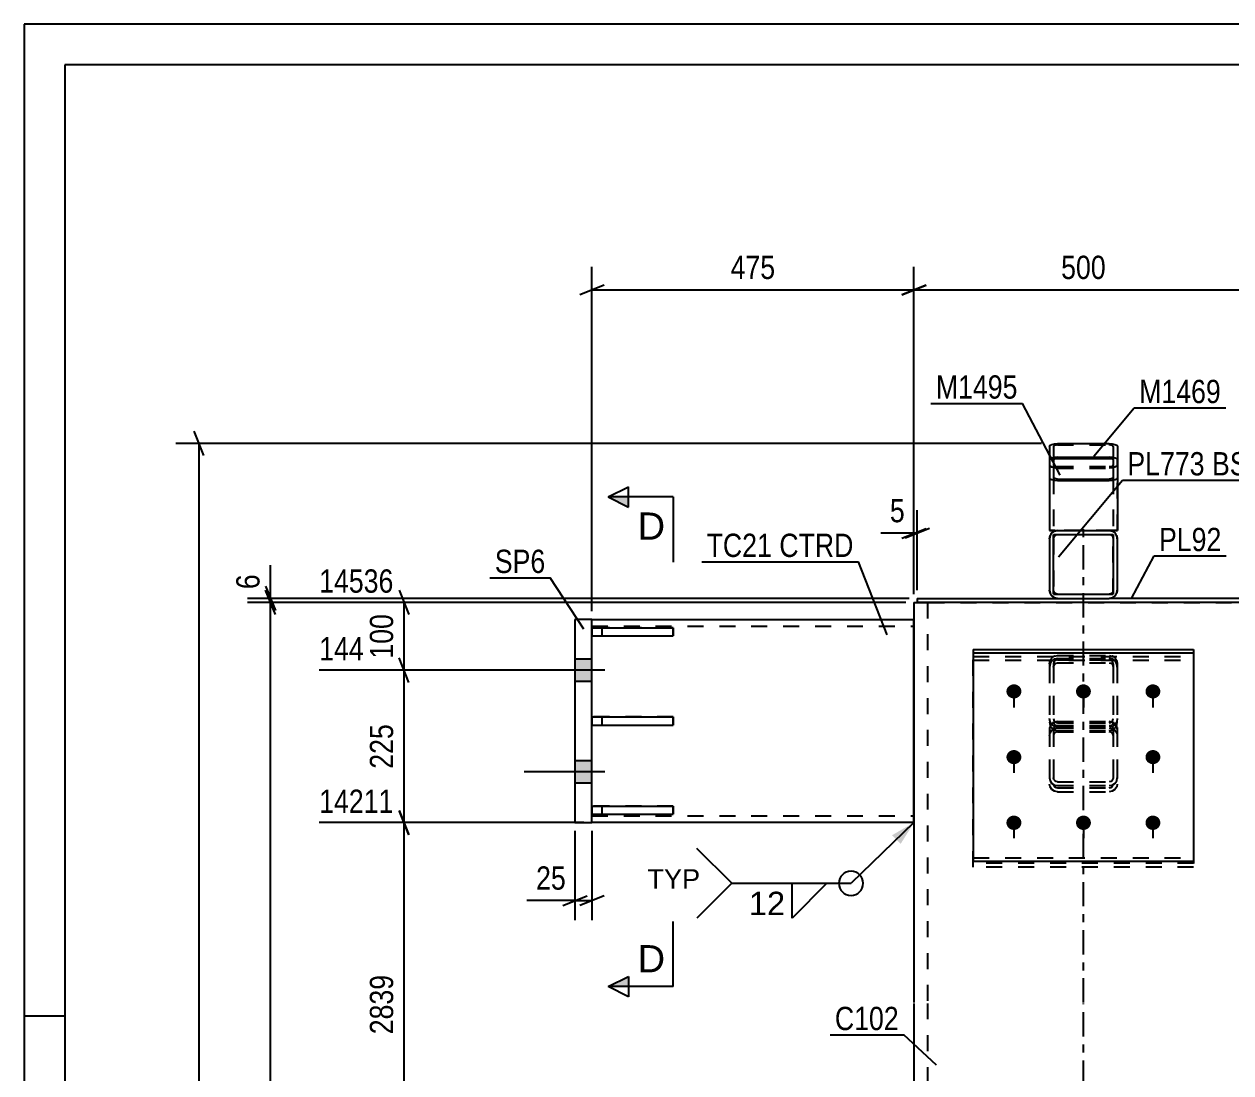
# Model space of a CAD drawing. Header units: millimetres. Extents: x -130 to 464, y -183 to 237.
# Drawn here: x -130.2 to 18.1, y 107.7 to 236.6 of the extents above; entities that cross this region are included whole.
import ezdxf

# ---------------------------------------------------------------- set-up
doc = ezdxf.new("R2010")
doc.units = ezdxf.units.MM
doc.linetypes.add('DXK_LINE_DOT2', pattern=[3.9198, 1.9599, -1.9599])
doc.linetypes.add('DXK_LINE_DOT3', pattern=[5.9187, 2.979, -0.9799, 0.9799, -0.9799])
doc.styles.add('Arial', font='ARIAL.TTF', dxfattribs={"height": 0.2})
doc.styles.add('Arial Narrow', font='ARIALN.TTF', dxfattribs={"height": 0.2})

# ---------------------------------------------------------------- blocks, each defined once
blk = doc.blocks.new('Unknown-284929128-1132')
at = {"color": 5, "linetype": 'Continuous'}
for p, q in [((463.79, 236.61), (-130.21, 236.61)), ((-130.21, 236.61), (-130.21, -183.39)), ((458.79, 231.61), (-125.21, 231.61)), ((-125.21, 231.61), (-125.21, -178.39)), ((-125.21, 114.61), (-130.21, 114.61))]:
    blk.add_line(p, q, dxfattribs=at)
blk = doc.blocks.new('Bolt-284929128-1226 - 1223')
at = {"color": 1, "linetype": 'DXK_LINE_DOT2'}
for p, q in [((-8.54, 154.54), (-8.54, 152.18)), ((0, 154.54), (0, 152.18)), ((8.54, 154.54), (8.54, 152.18)), ((-8.54, 146.51), (-8.54, 144.15)), ((8.54, 146.51), (8.54, 144.15)), ((-8.54, 138.49), (-8.54, 136.12)), ((0, 138.49), (0, 136.12)), ((8.54, 138.49), (8.54, 136.12))]:
    blk.add_line(p, q, dxfattribs=at)
blk = doc.blocks.new('Bolt-284929128-1229 - 1223')
at = {"linetype": 'Continuous'}
for points in [[(-62.5, 158.54), (-62.5, 155.79), (-60.42, 155.79), (-60.42, 158.54)], [(-62.5, 158.54), (-62.5, 155.79), (-60.42, 155.79), (-60.42, 158.54)], [(-62.5, 146.04), (-62.5, 143.29), (-60.42, 143.29), (-60.42, 146.04)], [(-62.5, 146.04), (-62.5, 143.29), (-60.42, 143.29), (-60.42, 146.04)]]:
    blk.add_hatch(color=1, dxfattribs=at).paths.add_polyline_path(points)
at = {"color": 1, "linetype": 'Continuous'}
for p, q in [((-60.42, 158.54), (-62.5, 158.54)), ((-60.42, 158.54), (-62.5, 158.54)), ((-58.84, 157.17), (-68.75, 157.17)), ((-58.84, 157.17), (-68.75, 157.17)), ((-60.42, 155.79), (-62.5, 155.79)), ((-60.42, 155.79), (-62.5, 155.79)), ((-60.42, 146.04), (-62.5, 146.04)), ((-60.42, 146.04), (-62.5, 146.04)), ((-58.84, 144.67), (-68.75, 144.67)), ((-58.84, 144.67), (-68.75, 144.67)), ((-60.42, 143.29), (-62.5, 143.29)), ((-60.42, 143.29), (-62.5, 143.29))]:
    blk.add_line(p, q, dxfattribs=at)
blk = doc.blocks.new('Part-284929128-1246 - 1223')
at = {"color": 7, "linetype": 'DXK_LINE_DOT3'}
for p, q in [((0, 116.3), (0, 175.5)), ((0, 29.27), (0, 116.2))]:
    blk.add_line(p, q, dxfattribs=at)
at = {"color": 2, "linetype": 'Continuous'}
for p, q in [((-20.83, 165.5), (-20.83, 116.3)), ((-20.83, 165.5), (-20.42, 165.5)), ((19.02, 165.5), (-19.02, 165.5)), ((-20.83, 116.2), (-20.83, 29.27))]:
    blk.add_line(p, q, dxfattribs=at)
at = {"color": 7, "linetype": 'DXK_LINE_DOT2'}
for p, q in [((-19.04, 165.5), (-20.42, 165.5)), ((-19.02, 165.5), (-19.86, 165.5)), ((-19.17, 165.5), (-19.17, 116.3)), ((-19.04, 165.5), (-19.02, 165.5)), ((-19.17, 116.2), (-19.17, 29.27))]:
    blk.add_line(p, q, dxfattribs=at)
blk = doc.blocks.new('Part-284929128-1397 - 1223')
at = {"color": 2, "linetype": 'Continuous'}
for p, q in [((-20.42, 166), (-3.17, 166)), ((-20.42, 166), (-20.42, 165.5)), ((-20.42, 165.5), (-19.02, 165.5)), ((20.42, 166), (3.16, 166)), ((20.42, 165.5), (19.02, 165.5)), ((20.42, 166), (20.42, 165.5))]:
    blk.add_line(p, q, dxfattribs=at)
at = {"color": 7, "linetype": 'DXK_LINE_DOT2'}
for p, q in [((-19.02, 165.5), (19.02, 165.5)), ((-3.17, 166), (3.16, 166))]:
    blk.add_line(p, q, dxfattribs=at)
blk = doc.blocks.new('Part-284929128-1312 - 1223')
at = {"color": 2, "linetype": 'Continuous'}
for p, q in [((-4.09, 173.72), (-4.17, 173.34)), ((-3.17, 174.34), (-3.55, 174.26)), ((-3.17, 174.34), (3.16, 174.34)), ((3.55, 174.26), (3.16, 174.34)), ((4.16, 173.34), (4.09, 173.72)), ((-4.17, 173.34), (-4.17, 167)), ((4.16, 173.34), (4.16, 167)), ((-4.17, 167), (-4.09, 166.62)), ((4.09, 166.62), (4.16, 167)), ((-3.55, 166.08), (-3.17, 166)), ((-3.17, 166), (3.16, 166)), ((3.16, 166), (3.55, 166.08))]:
    blk.add_line(p, q, dxfattribs=at)
at = {"color": 7, "linetype": 'DXK_LINE_DOT2'}
for p, q in [((-4.17, 173.34), (-4.09, 173.72)), ((-3.63, 173.53), (-3.52, 173.69)), ((-3.55, 174.26), (-3.17, 174.34)), ((-3.52, 173.69), (-3.36, 173.8)), ((-3.36, 173.8), (-3.17, 173.84)), ((-3.17, 173.84), (3.16, 173.84)), ((3.16, 174.34), (3.55, 174.26)), ((3.16, 173.84), (3.36, 173.8)), ((3.36, 173.8), (3.52, 173.69)), ((3.52, 173.69), (3.63, 173.53)), ((4.09, 173.72), (4.16, 173.34)), ((-3.67, 173.34), (-3.63, 173.53)), ((-3.67, 173.34), (-3.67, 167)), ((3.63, 173.53), (3.66, 173.34)), ((3.66, 173.34), (3.66, 167)), ((-4.09, 166.62), (-4.17, 167)), ((-3.63, 166.81), (-3.67, 167)), ((-3.52, 166.65), (-3.63, 166.81)), ((-3.36, 166.54), (-3.52, 166.65)), ((-3.17, 166.5), (-3.36, 166.54)), ((-3.17, 166.5), (3.16, 166.5)), ((3.36, 166.54), (3.16, 166.5)), ((3.52, 166.65), (3.36, 166.54)), ((3.63, 166.81), (3.52, 166.65)), ((3.66, 167), (3.63, 166.81)), ((4.16, 167), (4.09, 166.62)), ((-3.17, 166), (-3.55, 166.08)), ((3.55, 166.08), (3.16, 166))]:
    blk.add_line(p, q, dxfattribs=at)
at = {"color": 7, "linetype": 'DXK_LINE_DOT3'}
blk.add_line((0, 170.17), (0, 170.17), dxfattribs=at)
at = {"color": 2, "linetype": 'Continuous'}
for centre, start, end in [((-3.17, 173.34), 112.5, 157.5), ((3.16, 173.34), 22.5, 67.5), ((-3.17, 167), 202.5, 247.5), ((3.16, 167), 292.5, 337.5)]:
    blk.add_arc(centre, 1, start, end, dxfattribs=at)
at = {"color": 7, "linetype": 'DXK_LINE_DOT2'}
for centre, start, end in [((-3.17, 173.34), 112.5, 157.5), ((3.16, 173.34), 22.5, 67.5), ((-3.17, 167), 202.5, 247.5), ((3.16, 167), 292.5, 337.5)]:
    blk.add_arc(centre, 1, start, end, dxfattribs=at)
blk = doc.blocks.new('Part-284929128-1268 - 1223')
at = {"color": 7, "linetype": 'DXK_LINE_DOT2'}
for p, q in [((-50.42, 151.42), (-60.42, 151.42)), ((-60.42, 151.42), (-60.42, 150.42)), ((-59.17, 150.42), (-59.17, 151.42)), ((-50.42, 150.42), (-50.42, 151.42)), ((-60.42, 150.42), (-50.42, 150.42))]:
    blk.add_line(p, q, dxfattribs=at)
blk = doc.blocks.new('Part-284929128-1269 - 1223')
at = {"color": 7, "linetype": 'DXK_LINE_DOT2'}
for p, q in [((-50.42, 140.46), (-60.42, 140.46)), ((-60.42, 140.46), (-60.42, 139.46)), ((-60.42, 139.46), (-50.42, 139.46)), ((-59.17, 139.46), (-59.17, 140.46)), ((-50.42, 139.46), (-50.42, 140.46))]:
    blk.add_line(p, q, dxfattribs=at)
blk = doc.blocks.new('Part-284929128-1270 - 1223')
at = {"color": 7, "linetype": 'DXK_LINE_DOT2'}
for p, q in [((-50.42, 162.38), (-60.42, 162.38)), ((-60.42, 162.38), (-60.42, 161.38)), ((-59.17, 161.38), (-59.17, 162.38)), ((-50.42, 161.38), (-50.42, 162.38)), ((-60.42, 161.38), (-50.42, 161.38))]:
    blk.add_line(p, q, dxfattribs=at)
blk = doc.blocks.new('Part-284929128-1271 - 1223')
at = {"color": 2, "linetype": 'Continuous'}
for p, q in [((-60.42, 151.42), (-50.42, 151.42)), ((-60.42, 151.42), (-60.42, 150.42)), ((-50.42, 151.42), (-50.42, 150.42)), ((-60.42, 150.42), (-50.42, 150.42))]:
    blk.add_line(p, q, dxfattribs=at)
at = {"color": 7, "linetype": 'DXK_LINE_DOT2'}
blk.add_line((-59.17, 150.42), (-59.17, 151.42), dxfattribs=at)
blk = doc.blocks.new('Part-284929128-1272 - 1223')
at = {"color": 2, "linetype": 'Continuous'}
for p, q in [((-60.42, 140.46), (-50.42, 140.46)), ((-60.42, 140.46), (-60.42, 139.46)), ((-60.42, 139.46), (-50.42, 139.46)), ((-50.42, 140.46), (-50.42, 139.46))]:
    blk.add_line(p, q, dxfattribs=at)
at = {"color": 7, "linetype": 'DXK_LINE_DOT2'}
blk.add_line((-59.17, 139.46), (-59.17, 140.46), dxfattribs=at)
blk = doc.blocks.new('Part-284929128-1273 - 1223')
at = {"color": 2, "linetype": 'Continuous'}
for p, q in [((-60.42, 162.38), (-50.42, 162.38)), ((-60.42, 162.38), (-60.42, 161.38)), ((-50.42, 162.38), (-50.42, 161.38)), ((-60.42, 161.38), (-50.42, 161.38))]:
    blk.add_line(p, q, dxfattribs=at)
at = {"color": 7, "linetype": 'DXK_LINE_DOT2'}
blk.add_line((-59.17, 161.38), (-59.17, 162.38), dxfattribs=at)
blk = doc.blocks.new('Part-284929128-1281 - 1223')
at = {"color": 7, "linetype": 'DXK_LINE_DOT2'}
for p, q in [((-13.54, 132.96), (-13.54, 158.87)), ((-13.54, 158.87), (13.54, 158.87)), ((13.54, 158.87), (13.54, 132.96)), ((-13.54, 158.41), (13.54, 158.41)), ((13.54, 133.42), (-13.54, 133.42)), ((13.54, 132.96), (-13.54, 132.96))]:
    blk.add_line(p, q, dxfattribs=at)
blk = doc.blocks.new('Part-284929128-1296 - 1223')
at = {"color": 2, "linetype": 'Continuous'}
for p, q in [((-4.17, 184.69), (-4.09, 184.83)), ((-4.17, 184.69), (-4.17, 174.34)), ((-4.09, 184.83), (-3.87, 184.94)), ((-3.87, 184.94), (-3.55, 185.02)), ((-3.55, 185.02), (-3.17, 185.05)), ((-3.17, 185.05), (3.17, 185.05)), ((3.17, 185.05), (3.55, 185.02)), ((3.55, 185.02), (3.87, 184.94)), ((3.87, 184.94), (4.09, 184.83)), ((4.09, 184.83), (4.17, 184.69)), ((4.17, 184.69), (4.17, 183.02))]:
    blk.add_line(p, q, dxfattribs=at)
at = {"color": 7, "linetype": 'DXK_LINE_DOT2'}
for p, q in [((-3.63, 184.76), (-3.67, 184.69)), ((-3.67, 184.69), (-3.67, 174.34)), ((-3.52, 184.82), (-3.63, 184.76)), ((-3.36, 184.85), (-3.52, 184.82)), ((-3.17, 184.87), (-3.36, 184.85)), ((-3.17, 184.87), (3.17, 184.87)), ((3.36, 184.85), (3.17, 184.87)), ((3.52, 184.82), (3.36, 184.85)), ((3.63, 184.76), (3.52, 184.82)), ((3.67, 184.69), (3.63, 184.76)), ((3.67, 184.69), (3.67, 174.34)), ((4.17, 174.34), (4.17, 183.02)), ((-4.09, 182.24), (-4.17, 182.38)), ((-3.87, 182.12), (-4.09, 182.24)), ((-3.55, 182.05), (-3.87, 182.12)), ((-3.67, 182.38), (-3.63, 182.31)), ((-3.63, 182.31), (-3.52, 182.25)), ((-3.17, 182.02), (-3.55, 182.05)), ((-3.52, 182.25), (-3.36, 182.21)), ((-3.36, 182.21), (-3.17, 182.2)), ((-3.17, 182.2), (3.17, 182.2)), ((-3.17, 182.02), (3.17, 182.02)), ((3.17, 182.2), (3.36, 182.21)), ((3.55, 182.05), (3.17, 182.02)), ((3.36, 182.21), (3.52, 182.25)), ((3.52, 182.25), (3.55, 182.27)), ((3.55, 182.27), (3.63, 182.31)), ((3.87, 182.12), (3.55, 182.05)), ((3.63, 182.31), (3.67, 182.38)), ((4.09, 182.24), (3.87, 182.12)), ((4.17, 182.38), (4.09, 182.24)), ((-4.17, 174.34), (4.17, 174.34))]:
    blk.add_line(p, q, dxfattribs=at)
blk = doc.blocks.new('Part-284929128-1311 - 1223')
at = {"color": 2, "linetype": 'Continuous'}
for p, q in [((-4.09, 183.15), (-4.17, 183.02)), ((-4.17, 183.02), (-4.17, 174.34)), ((-3.87, 183.26), (-4.09, 183.15)), ((-3.55, 183.34), (-3.87, 183.26)), ((-3.67, 183.02), (-3.63, 183.08)), ((-3.67, 183.02), (-3.67, 180.84)), ((-3.63, 183.08), (-3.52, 183.14)), ((-3.17, 183.36), (-3.55, 183.34)), ((-3.52, 183.14), (-3.36, 183.18)), ((-3.36, 183.18), (-3.17, 183.19)), ((-3.17, 183.36), (3.17, 183.36)), ((-3.17, 183.19), (3.17, 183.19)), ((3.55, 183.34), (3.17, 183.36)), ((3.17, 183.19), (3.36, 183.18)), ((3.36, 183.18), (3.52, 183.14)), ((3.52, 183.14), (3.63, 183.08)), ((3.88, 183.26), (3.55, 183.34)), ((3.63, 183.08), (3.67, 183.02)), ((3.67, 183.02), (3.67, 180.84)), ((4.09, 183.15), (3.88, 183.26)), ((4.17, 183.02), (4.09, 183.15)), ((4.17, 183.02), (4.17, 174.34)), ((-4.17, 180.84), (-4.09, 180.71)), ((-4.09, 180.71), (-3.87, 180.6)), ((-3.87, 180.6), (-3.55, 180.52)), ((-3.63, 180.77), (-3.67, 180.84)), ((-3.52, 180.72), (-3.63, 180.77)), ((-3.55, 180.52), (-3.17, 180.5)), ((-3.36, 180.68), (-3.52, 180.72)), ((-3.17, 180.67), (-3.36, 180.68)), ((-3.17, 180.67), (3.17, 180.67)), ((-3.17, 180.5), (3.17, 180.5)), ((3.36, 180.68), (3.17, 180.67)), ((3.17, 180.5), (3.55, 180.52)), ((3.52, 180.72), (3.36, 180.68)), ((3.63, 180.77), (3.52, 180.72)), ((3.55, 180.52), (3.88, 180.6)), ((3.67, 180.84), (3.63, 180.77)), ((3.88, 180.6), (4.09, 180.71)), ((4.09, 180.71), (4.17, 180.84)), ((-4.09, 174.34), (-4.17, 174.34)), ((-3.87, 174.34), (-4.09, 174.34)), ((-3.55, 174.34), (-3.87, 174.34)), ((-3.55, 174.34), (-3.17, 174.34)), ((3.55, 174.34), (3.17, 174.34)), ((3.88, 174.34), (3.55, 174.34)), ((4.09, 174.34), (3.88, 174.34)), ((4.17, 174.34), (4.09, 174.34))]:
    blk.add_line(p, q, dxfattribs=at)
at = {"color": 7, "linetype": 'DXK_LINE_DOT2'}
for p, q in [((-3.67, 180.84), (-3.67, 174.34)), ((3.67, 180.84), (3.67, 174.34)), ((-4.17, 174.34), (-4.09, 174.34)), ((-4.09, 174.34), (-3.87, 174.34)), ((-3.87, 174.34), (-3.55, 174.34)), ((-3.63, 174.34), (-3.67, 174.34)), ((-3.67, 174.34), (-3.63, 174.34)), ((-3.52, 174.34), (-3.63, 174.34)), ((-3.63, 174.34), (-3.52, 174.34)), ((3.67, 174.34), (-3.55, 174.34)), ((3.52, 174.34), (-3.52, 174.34)), ((-3.52, 174.34), (-3.36, 174.34)), ((3.55, 174.34), (-3.36, 174.34)), ((-3.17, 174.34), (3.17, 174.34)), ((3.52, 174.34), (3.55, 174.34)), ((3.55, 174.34), (3.63, 174.34)), ((3.55, 174.34), (3.63, 174.34)), ((3.63, 174.34), (3.67, 174.34)), ((3.63, 174.34), (3.67, 174.34)), ((3.67, 174.34), (3.88, 174.34)), ((3.88, 174.34), (4.09, 174.34)), ((4.09, 174.34), (4.17, 174.34))]:
    blk.add_line(p, q, dxfattribs=at)
blk = doc.blocks.new('Part-284929128-1452 - 1223')
at = {"color": 2, "linetype": 'Continuous'}
for p, q in [((-62.5, 163.42), (-62.5, 138.42)), ((-60.42, 163.42), (-62.5, 163.42)), ((-60.42, 138.42), (-60.42, 163.42)), ((-62.5, 138.42), (-60.42, 138.42))]:
    blk.add_line(p, q, dxfattribs=at)
blk = doc.blocks.new('Part-284929128-1459 - 1223')
at = {"color": 7, "linetype": 'DXK_LINE_DOT2'}
for p, q in [((-3.55, 158.91), (-3.17, 158.99)), ((-3.17, 158.99), (3.16, 158.99)), ((3.16, 158.99), (3.55, 158.91)), ((-4.17, 157.94), (-4.09, 158.34)), ((-4.17, 157.94), (-4.17, 143.92)), ((-3.63, 158.14), (-3.67, 157.94)), ((-3.67, 157.94), (-3.67, 143.92)), ((-3.52, 158.31), (-3.63, 158.14)), ((-3.36, 158.42), (-3.52, 158.31)), ((-3.17, 158.46), (-3.36, 158.42)), ((-3.17, 158.46), (3.16, 158.46)), ((3.36, 158.42), (3.16, 158.46)), ((3.52, 158.31), (3.36, 158.42)), ((3.63, 158.14), (3.52, 158.31)), ((3.66, 157.94), (3.63, 158.14)), ((3.66, 157.94), (3.66, 143.92)), ((4.09, 158.34), (4.16, 157.94)), ((4.16, 157.94), (4.16, 143.92)), ((-4.09, 150.83), (-4.17, 151.24)), ((-4.09, 150.27), (-4.17, 149.91)), ((-3.88, 150.58), (-4.09, 150.27)), ((-3.55, 150.78), (-3.88, 150.58)), ((-3.67, 151.24), (-3.63, 151.03)), ((-3.67, 149.91), (-3.63, 150.09)), ((-3.63, 151.03), (-3.52, 150.86)), ((-3.63, 150.09), (-3.52, 150.24)), ((-3.17, 150.85), (-3.55, 150.78)), ((-3.17, 150.18), (-3.55, 150.26)), ((-3.52, 150.86), (-3.36, 150.75)), ((-3.52, 150.24), (-3.36, 150.35)), ((-3.36, 150.75), (-3.17, 150.71)), ((-3.36, 150.35), (-3.17, 150.38)), ((-3.17, 150.85), (3.16, 150.85)), ((-3.17, 150.71), (3.16, 150.71)), ((-3.17, 150.38), (3.16, 150.38)), ((-3.17, 150.18), (3.16, 150.18)), ((3.55, 150.78), (3.16, 150.85)), ((3.16, 150.71), (3.36, 150.75)), ((3.16, 150.38), (3.36, 150.35)), ((3.55, 150.26), (3.16, 150.18)), ((3.36, 150.75), (3.52, 150.86)), ((3.36, 150.35), (3.52, 150.24)), ((3.52, 150.86), (3.63, 151.03)), ((3.52, 150.24), (3.63, 150.09)), ((3.87, 150.58), (3.55, 150.78)), ((3.63, 151.03), (3.66, 151.24)), ((3.63, 150.09), (3.66, 149.91)), ((4.09, 150.27), (3.87, 150.58)), ((4.16, 151.24), (4.09, 150.83)), ((4.16, 149.91), (4.09, 150.27)), ((-4.17, 143.92), (-4.09, 143.56)), ((-3.63, 143.74), (-3.67, 143.92)), ((3.66, 143.92), (3.63, 143.74)), ((4.09, 143.56), (4.16, 143.92)), ((-4.09, 143.56), (-3.88, 143.25)), ((-3.88, 143.25), (-3.55, 143.05)), ((-3.52, 143.59), (-3.63, 143.74)), ((-3.55, 143.05), (-3.17, 142.98)), ((-3.36, 143.48), (-3.52, 143.59)), ((-3.17, 143.45), (-3.36, 143.48)), ((-3.17, 143.45), (3.16, 143.45)), ((-3.17, 142.98), (3.16, 142.98)), ((3.36, 143.48), (3.16, 143.45)), ((3.16, 142.98), (3.55, 143.05)), ((3.52, 143.59), (3.36, 143.48)), ((3.63, 143.74), (3.52, 143.59)), ((3.55, 143.05), (3.87, 143.25)), ((3.87, 143.25), (4.09, 143.56))]:
    blk.add_line(p, q, dxfattribs=at)
for centre, start, end in [((-3.13, 157.97), 114.1353, 159.0718), ((3.13, 157.97), 20.9282, 65.8647), ((-3.13, 151.2), 200.9282, 245.8647), ((3.13, 151.2), 294.1353, 339.0718)]:
    blk.add_arc(centre, 1.03, start, end, dxfattribs=at)
blk = doc.blocks.new('Part-284929128-1463 - 1223')
at = {"color": 7, "linetype": 'DXK_LINE_DOT2'}
for p, q in [((-4.09, 157.95), (-4.17, 157.55)), ((-4.17, 157.55), (-4.17, 143.17)), ((-3.67, 157.55), (-3.63, 157.75)), ((-3.67, 157.55), (-3.67, 143.17)), ((-3.63, 157.75), (-3.52, 157.92)), ((-3.17, 158.61), (-3.55, 158.53)), ((-3.52, 157.92), (-3.36, 158.04)), ((-3.36, 158.04), (-3.17, 158.08)), ((-3.17, 158.61), (3.16, 158.61)), ((-3.17, 158.08), (3.16, 158.08)), ((3.55, 158.53), (3.16, 158.61)), ((3.16, 158.08), (3.36, 158.04)), ((3.36, 158.04), (3.52, 157.92)), ((3.52, 157.92), (3.63, 157.75)), ((3.63, 157.75), (3.66, 157.55)), ((3.66, 157.55), (3.66, 143.17)), ((4.16, 157.55), (4.09, 157.95)), ((4.16, 157.55), (4.16, 143.17)), ((-4.17, 150.81), (-4.09, 150.4)), ((-3.88, 149.78), (-3.55, 149.99)), ((-3.63, 150.6), (-3.67, 150.81)), ((-3.52, 150.43), (-3.63, 150.6)), ((-3.55, 149.99), (-3.17, 150.06)), ((-3.55, 149.82), (-3.17, 149.74)), ((-3.36, 150.31), (-3.52, 150.43)), ((-3.17, 150.27), (-3.36, 150.31)), ((-3.17, 150.27), (3.16, 150.27)), ((-3.17, 150.06), (3.16, 150.06)), ((3.36, 150.31), (3.16, 150.27)), ((3.16, 150.06), (3.55, 149.99)), ((3.16, 149.74), (3.55, 149.82)), ((3.52, 150.43), (3.36, 150.31)), ((3.63, 150.6), (3.52, 150.43)), ((3.55, 149.99), (3.87, 149.78)), ((3.66, 150.81), (3.63, 150.6)), ((4.09, 150.4), (4.16, 150.81)), ((-4.17, 149.12), (-4.09, 149.48)), ((-4.09, 149.48), (-3.88, 149.78)), ((-3.63, 149.3), (-3.67, 149.12)), ((-3.52, 149.45), (-3.63, 149.3)), ((-3.36, 149.55), (-3.52, 149.45)), ((-3.17, 149.59), (-3.36, 149.55)), ((-3.17, 149.74), (3.16, 149.74)), ((-3.17, 149.59), (3.16, 149.59)), ((3.36, 149.55), (3.16, 149.59)), ((3.52, 149.45), (3.36, 149.55)), ((3.63, 149.3), (3.52, 149.45)), ((3.66, 149.12), (3.63, 149.3)), ((3.87, 149.78), (4.09, 149.48)), ((4.09, 149.48), (4.16, 149.12)), ((-4.09, 142.81), (-4.17, 143.17)), ((-3.88, 142.5), (-4.09, 142.81)), ((-3.55, 142.3), (-3.88, 142.5)), ((-3.67, 143.17), (-3.63, 142.99)), ((-3.63, 142.99), (-3.52, 142.84)), ((-3.52, 142.84), (-3.36, 142.73)), ((-3.36, 142.73), (-3.17, 142.7)), ((-3.17, 142.7), (3.16, 142.7)), ((3.16, 142.7), (3.36, 142.73)), ((3.36, 142.73), (3.52, 142.84)), ((3.52, 142.84), (3.63, 142.99)), ((3.87, 142.5), (3.55, 142.3)), ((3.63, 142.99), (3.66, 143.17)), ((4.09, 142.81), (3.87, 142.5)), ((4.16, 143.17), (4.09, 142.81)), ((-3.17, 142.23), (-3.55, 142.3)), ((-3.17, 142.23), (3.16, 142.23)), ((3.55, 142.3), (3.16, 142.23))]:
    blk.add_line(p, q, dxfattribs=at)
for centre, start, end in [((-3.13, 157.59), 114.32, 159.2417), ((3.12, 157.59), 20.7583, 65.68), ((-3.13, 150.76), 200.7583, 245.68), ((3.12, 150.76), 294.32, 339.2417)]:
    blk.add_arc(centre, 1.03, start, end, dxfattribs=at)
blk = doc.blocks.new('Part-284929128-1488 - 1223')
at = {"color": 2, "linetype": 'Continuous'}
for p, q in [((-60.42, 163.42), (-20.84, 163.42)), ((-20.84, 138.42), (-20.84, 163.42)), ((-20.84, 138.42), (-60.42, 138.42))]:
    blk.add_line(p, q, dxfattribs=at)
at = {"color": 7, "linetype": 'DXK_LINE_DOT2'}
for p, q in [((-60.42, 138.42), (-60.42, 163.42)), ((-60.42, 162.59), (-20.84, 162.59)), ((-60.42, 139.25), (-20.84, 139.25)), ((-20.84, 139.25), (-20.84, 139.32))]:
    blk.add_line(p, q, dxfattribs=at)
blk = doc.blocks.new('Part-284929128-1497 - 1223')
at = {"color": 2, "linetype": 'Continuous'}
for p, q in [((-13.54, 159.72), (-13.54, 133.68)), ((-13.54, 159.72), (13.54, 159.72)), ((-13.54, 159.29), (13.54, 159.29)), ((13.54, 159.72), (13.54, 133.68)), ((-13.54, 133.68), (13.54, 133.68))]:
    blk.add_line(p, q, dxfattribs=at)
at = {"color": 7, "linetype": 'DXK_LINE_DOT2'}
blk.add_line((-13.54, 134.11), (13.54, 134.11), dxfattribs=at)
blk = doc.blocks.new('Bolt-284929128-1498 - 1223')
at = {"linetype": 'Continuous'}
for points in [[(-8.54, 155.42), (-8.35, 155.41), (-8.17, 155.35), (-8.01, 155.26), (-7.86, 155.14), (-7.75, 154.99), (-7.67, 154.83), (-7.63, 154.65), (-7.63, 154.47), (-7.67, 154.29), (-7.75, 154.12), (-7.86, 153.98), (-8.01, 153.86), (-8.17, 153.77), (-8.35, 153.71), (-8.54, 153.69), (-8.73, 153.71), (-8.92, 153.77), (-9.08, 153.86), (-9.23, 153.98), (-9.34, 154.12), (-9.42, 154.29), (-9.46, 154.47), (-9.46, 154.65), (-9.42, 154.83), (-9.34, 154.99), (-9.23, 155.14), (-9.08, 155.26), (-8.92, 155.35), (-8.73, 155.41)], [(0, 155.42), (0.19, 155.41), (0.37, 155.35), (0.54, 155.26), (0.68, 155.14), (0.79, 154.99), (0.87, 154.83), (0.91, 154.65), (0.91, 154.47), (0.87, 154.29), (0.79, 154.12), (0.68, 153.98), (0.54, 153.86), (0.37, 153.77), (0.19, 153.71), (0, 153.69), (-0.19, 153.71), (-0.38, 153.77), (-0.54, 153.86), (-0.68, 153.98), (-0.8, 154.12), (-0.87, 154.29), (-0.91, 154.47), (-0.91, 154.65), (-0.87, 154.83), (-0.8, 154.99), (-0.68, 155.14), (-0.54, 155.26), (-0.38, 155.35), (-0.19, 155.41)], [(8.54, 155.42), (8.73, 155.41), (8.91, 155.35), (9.08, 155.26), (9.22, 155.14), (9.33, 154.99), (9.41, 154.83), (9.45, 154.65), (9.45, 154.47), (9.41, 154.29), (9.33, 154.12), (9.22, 153.98), (9.08, 153.86), (8.91, 153.77), (8.73, 153.71), (8.54, 153.69), (8.35, 153.71), (8.17, 153.77), (8, 153.86), (7.86, 153.98), (7.75, 154.12), (7.67, 154.29), (7.63, 154.47), (7.63, 154.65), (7.67, 154.83), (7.75, 154.99), (7.86, 155.14), (8, 155.26), (8.17, 155.35), (8.35, 155.41)], [(-8.54, 147.35), (-8.35, 147.33), (-8.17, 147.27), (-8.01, 147.18), (-7.86, 147.06), (-7.75, 146.91), (-7.67, 146.75), (-7.63, 146.57), (-7.63, 146.39), (-7.67, 146.21), (-7.75, 146.05), (-7.86, 145.9), (-8.01, 145.78), (-8.17, 145.69), (-8.35, 145.63), (-8.54, 145.61), (-8.73, 145.63), (-8.92, 145.69), (-9.08, 145.78), (-9.23, 145.9), (-9.34, 146.05), (-9.42, 146.21), (-9.46, 146.39), (-9.46, 146.57), (-9.42, 146.75), (-9.34, 146.91), (-9.23, 147.06), (-9.08, 147.18), (-8.92, 147.27), (-8.73, 147.33)], [(8.54, 147.35), (8.73, 147.33), (8.91, 147.27), (9.08, 147.18), (9.22, 147.06), (9.33, 146.91), (9.41, 146.75), (9.45, 146.57), (9.45, 146.39), (9.41, 146.21), (9.33, 146.05), (9.22, 145.9), (9.08, 145.78), (8.91, 145.69), (8.73, 145.63), (8.54, 145.61), (8.35, 145.63), (8.17, 145.69), (8, 145.78), (7.86, 145.9), (7.75, 146.05), (7.67, 146.21), (7.63, 146.39), (7.63, 146.57), (7.67, 146.75), (7.75, 146.91), (7.86, 147.06), (8, 147.18), (8.17, 147.27), (8.35, 147.33)], [(-8.54, 139.29), (-8.35, 139.27), (-8.17, 139.21), (-8.01, 139.12), (-7.86, 139), (-7.75, 138.85), (-7.67, 138.68), (-7.63, 138.5), (-7.63, 138.31), (-7.67, 138.13), (-7.75, 137.96), (-7.86, 137.81), (-8.01, 137.69), (-8.17, 137.6), (-8.35, 137.54), (-8.54, 137.52), (-8.73, 137.54), (-8.92, 137.6), (-9.08, 137.69), (-9.23, 137.81), (-9.34, 137.96), (-9.42, 138.13), (-9.46, 138.31), (-9.46, 138.5), (-9.42, 138.68), (-9.34, 138.85), (-9.23, 139), (-9.08, 139.12), (-8.92, 139.21), (-8.73, 139.27)], [(0, 139.29), (0.19, 139.27), (0.37, 139.21), (0.54, 139.12), (0.68, 139), (0.79, 138.85), (0.87, 138.68), (0.91, 138.5), (0.91, 138.31), (0.87, 138.13), (0.79, 137.96), (0.68, 137.81), (0.54, 137.69), (0.37, 137.6), (0.19, 137.54), (0, 137.52), (-0.19, 137.54), (-0.38, 137.6), (-0.54, 137.69), (-0.68, 137.81), (-0.8, 137.96), (-0.87, 138.13), (-0.91, 138.31), (-0.91, 138.5), (-0.87, 138.68), (-0.8, 138.85), (-0.68, 139), (-0.54, 139.12), (-0.38, 139.21), (-0.19, 139.27)], [(8.54, 139.29), (8.73, 139.27), (8.91, 139.21), (9.08, 139.12), (9.22, 139), (9.33, 138.85), (9.41, 138.68), (9.45, 138.5), (9.45, 138.31), (9.41, 138.13), (9.33, 137.96), (9.22, 137.81), (9.08, 137.69), (8.91, 137.6), (8.73, 137.54), (8.54, 137.52), (8.35, 137.54), (8.17, 137.6), (8, 137.69), (7.86, 137.81), (7.75, 137.96), (7.67, 138.13), (7.63, 138.31), (7.63, 138.5), (7.67, 138.68), (7.75, 138.85), (7.86, 139), (8, 139.12), (8.17, 139.21), (8.35, 139.27)]]:
    blk.add_hatch(color=1, dxfattribs=at).paths.add_polyline_path(points)
at = {"color": 1, "linetype": 'Continuous'}
for p, q in [((-8.54, 155.34), (-8.54, 153.09)), ((0, 155.34), (0, 153.09)), ((8.54, 155.34), (8.54, 153.09)), ((-8.54, 147.27), (-8.54, 145.02)), ((8.54, 147.27), (8.54, 145.02)), ((-8.54, 139.19), (-8.54, 136.94)), ((0, 139.19), (0, 136.94)), ((8.54, 139.19), (8.54, 136.94))]:
    blk.add_line(p, q, dxfattribs=at)
blk = doc.blocks.new('Part-284929128-1504 - 1223')
at = {"color": 7, "linetype": 'DXK_LINE_DOT2'}
for p, q in [((-3.67, 166.5), (-3.67, 173.84)), ((-3.67, 173.84), (3.66, 173.84)), ((3.66, 166.5), (3.66, 173.84)), ((-3.67, 166.5), (3.66, 166.5))]:
    blk.add_line(p, q, dxfattribs=at)
blk = doc.blocks.new('Part-284929128-1509 - 1223')
at = {"color": 2, "linetype": 'Continuous'}
for p, q in [((-3.67, 166.5), (-3.67, 173.84)), ((-3.67, 173.84), (3.66, 173.84)), ((3.66, 173.84), (3.66, 166.5)), ((-3.67, 166.5), (3.66, 166.5))]:
    blk.add_line(p, q, dxfattribs=at)
blk = doc.blocks.new('StraightDimension-284929128-7511 - 1223')
at = {"color": 7, "linetype": 'Continuous'}
for p, q in [((-108.11, 183.55), (-109.31, 186.55)), ((-5.17, 185.05), (-111.56, 185.05)), ((-108.71, -2.08), (-108.71, 185.05))]:
    blk.add_line(p, q, dxfattribs=at)
blk = doc.blocks.new('StraightDimension-284929128-1712 - 1223')
at = {"color": 7, "linetype": 'Continuous'}
for p, q in [((-20.83, 166.5), (-20.83, 206.77)), ((20.83, 166.5), (20.83, 206.77)), ((-19.33, 204.52), (-22.33, 203.32)), ((-20.83, 203.92), (20.83, 203.92)), ((19.33, 203.32), (22.33, 204.52))]:
    blk.add_line(p, q, dxfattribs=at)
at = {"color": 0}
blk.add_wipeout([(3.34, 204.67), (3.34, 208.87), (-3.34, 208.87), (-3.34, 204.67)], dxfattribs=at)
at = {"color": 3, "style": 'Arial Narrow'}
blk.add_text('500', height=2.863, dxfattribs=at).set_placement((-2.74, 205.27))
blk = doc.blocks.new('StraightDimension-284929128-1628 - 1223')
at = {"color": 7, "linetype": 'Continuous'}
for p, q in [((-82.9, 136.92), (-84.1, 139.92)), ((-61.42, 138.42), (-93.94, 138.42)), ((-83.5, 93.7), (-83.5, 138.42)), ((-84.1, 95.2), (-82.9, 92.2)), ((-63.5, 93.7), (-93.94, 93.7))]:
    blk.add_line(p, q, dxfattribs=at)
at = {"color": 0}
blk.add_wipeout([(-84.25, 120.31), (-88.45, 120.31), (-88.45, 111.8), (-84.25, 111.8)], dxfattribs=at)
at = {"color": 3, "style": 'Arial Narrow'}
blk.add_text('2839', height=2.863, rotation=90.0002, dxfattribs=at).set_placement((-84.85, 112.4))
at = {"color": 0, "linetype": 'Continuous'}
blk.add_wipeout([(-84.2, 139.02), (-84.2, 143.22), (-94.54, 143.22), (-94.54, 139.02)], dxfattribs=at)
at = {"color": 3, "linetype": 'Continuous', "style": 'Arial Narrow'}
blk.add_text('14211', height=2.863, dxfattribs=at).set_placement((-93.94, 139.62))
blk = doc.blocks.new('StraightDimension-284929128-1603 - 1223')
at = {"color": 7, "linetype": 'Continuous'}
for p, q in [((-62.5, 137.42), (-62.5, 126.43)), ((-60.42, 137.42), (-60.42, 126.43)), ((-64, 128.23), (-61, 129.43)), ((-58.92, 129.43), (-61.92, 128.23)), ((-62.5, 128.83), (-68.41, 128.83)), ((-62.5, 128.83), (-68.41, 128.83)), ((-62.5, 128.83), (-60.42, 128.83))]:
    blk.add_line(p, q, dxfattribs=at)
at = {"color": 0}
blk.add_wipeout([(-63.03, 129.58), (-63.03, 133.78), (-67.88, 133.78), (-67.88, 129.58)], dxfattribs=at)
at = {"color": 3, "style": 'Arial Narrow'}
blk.add_text('25', height=2.863, dxfattribs=at).set_placement((-67.28, 130.18))
blk = doc.blocks.new('StraightDimension-284929128-1635 - 1223')
at = {"color": 7, "linetype": 'Continuous'}
for p, q in [((-82.9, 155.67), (-84.1, 158.67)), ((-63.5, 157.17), (-93.94, 157.17)), ((-83.5, 138.42), (-83.5, 157.17)), ((-84.1, 139.92), (-82.9, 136.92)), ((-61.42, 138.42), (-93.94, 138.42))]:
    blk.add_line(p, q, dxfattribs=at)
at = {"color": 0}
blk.add_wipeout([(-84.25, 151.14), (-88.45, 151.14), (-88.45, 144.45), (-84.25, 144.45)], dxfattribs=at)
at = {"color": 3, "style": 'Arial Narrow'}
blk.add_text('225', height=2.863, rotation=90.0002, dxfattribs=at).set_placement((-84.85, 145.05))
at = {"color": 0, "linetype": 'Continuous'}
blk.add_wipeout([(-84.2, 157.77), (-84.2, 161.97), (-94.54, 161.97), (-94.54, 157.77)], dxfattribs=at)
at = {"color": 3, "linetype": 'Continuous', "style": 'Arial Narrow'}
blk.add_text('14436', height=2.863, dxfattribs=at).set_placement((-93.94, 158.37))
blk = doc.blocks.new('StraightDimension-284929128-1642 - 1223')
at = {"color": 7, "linetype": 'Continuous'}
for p, q in [((-84.1, 167), (-82.9, 164)), ((-21.83, 165.5), (-93.94, 165.5)), ((-83.5, 157.17), (-83.5, 165.5)), ((-82.9, 155.67), (-84.1, 158.67)), ((-63.5, 157.17), (-93.94, 157.17))]:
    blk.add_line(p, q, dxfattribs=at)
at = {"color": 0, "linetype": 'Continuous'}
blk.add_wipeout([(-84.2, 166.1), (-84.2, 170.3), (-94.54, 170.3), (-94.54, 166.1)], dxfattribs=at)
at = {"color": 0}
blk.add_wipeout([(-84.25, 164.68), (-88.45, 164.68), (-88.45, 157.99), (-84.25, 157.99)], dxfattribs=at)
at = {"color": 3, "linetype": 'Continuous', "style": 'Arial Narrow'}
blk.add_text('14536', height=2.863, dxfattribs=at).set_placement((-93.94, 166.7))
at = {"color": 3, "style": 'Arial Narrow'}
blk.add_text('100', height=2.863, rotation=90.0002, dxfattribs=at).set_placement((-84.85, 158.59))
blk = doc.blocks.new('StraightDimension-284929128-1704 - 1223')
at = {"color": 7, "linetype": 'Continuous'}
for p, q in [((-60.42, 164.42), (-60.42, 206.77)), ((-20.83, 166.5), (-20.83, 206.77)), ((-58.92, 204.52), (-61.92, 203.32)), ((-60.42, 203.92), (-20.83, 203.92)), ((-22.33, 203.32), (-19.33, 204.52))]:
    blk.add_line(p, q, dxfattribs=at)
at = {"color": 0}
blk.add_wipeout([(-37.28, 204.67), (-37.28, 208.87), (-43.97, 208.87), (-43.97, 204.67)], dxfattribs=at)
at = {"color": 3, "style": 'Arial Narrow'}
blk.add_text('475', height=2.863, dxfattribs=at).set_placement((-43.37, 205.27))
blk = doc.blocks.new('StraightDimension-284929128-1731 - 1223')
at = {"color": 7, "linetype": 'Continuous'}
for p, q in [((-20.83, 166.5), (-20.83, 176.86)), ((-20.42, 167), (-20.42, 176.86)), ((-20.83, 174.01), (-24.91, 174.01)), ((-20.83, 174.01), (-24.91, 174.01)), ((-22.33, 173.41), (-19.33, 174.61)), ((-18.92, 174.61), (-21.92, 173.41)), ((-20.83, 174.01), (-20.42, 174.01))]:
    blk.add_line(p, q, dxfattribs=at)
at = {"color": 0}
blk.add_wipeout([(-21.36, 174.76), (-21.36, 178.96), (-24.39, 178.96), (-24.39, 174.76)], dxfattribs=at)
at = {"color": 3, "style": 'Arial Narrow'}
blk.add_text('5', height=2.86, dxfattribs=at).set_placement((-23.79, 175.36))
blk = doc.blocks.new('StraightDimension-284929128-1868 - 1223')
at = {"color": 7, "linetype": 'Continuous'}
for p, q in [((-99.92, 166), (-99.92, 170.08)), ((-99.92, 166), (-99.92, 170.08)), ((-100.52, 167.5), (-99.32, 164.5)), ((-99.32, 164), (-100.52, 167)), ((-21.42, 166), (-102.77, 166)), ((-21.83, 165.5), (-102.77, 165.5)), ((-99.92, 165.5), (-99.92, 166))]:
    blk.add_line(p, q, dxfattribs=at)
at = {"color": 0}
blk.add_wipeout([(-100.67, 169.56), (-104.87, 169.56), (-104.87, 166.53), (-100.67, 166.53)], dxfattribs=at)
at = {"color": 3, "style": 'Arial Narrow'}
blk.add_text('6', height=2.86, rotation=90.0002, dxfattribs=at).set_placement((-101.27, 167.13))
blk = doc.blocks.new('StraightDimension-284929128-1887 - 1223')
at = {"color": 7, "linetype": 'Continuous'}
for p, q in [((-99.32, 164), (-100.52, 167)), ((-21.83, 165.5), (-102.77, 165.5)), ((-99.92, 0), (-99.92, 165.5))]:
    blk.add_line(p, q, dxfattribs=at)
blk = doc.blocks.new('Mark-284929128-1292 - 1223')
at = {"color": 0}
blk.add_wipeout([(16.9, 190.01), (16.9, 193.01), (6.85, 193.01), (6.85, 190.01)], dxfattribs=at)
blk.add_wipeout([(16.9, 190.01), (16.9, 193.01), (6.85, 193.01), (6.85, 190.01)], dxfattribs=at)
at = {"color": 30, "linetype": 'Continuous'}
for p, q in [((1.28, 183.47), (6.25, 189.41)), ((6.25, 189.41), (17.5, 189.41))]:
    blk.add_line(p, q, dxfattribs=at)
at = {"color": 3, "style": 'Arial Narrow'}
blk.add_text('M1469', height=2.863, dxfattribs=at).set_placement((6.85, 190.01))
blk = doc.blocks.new('Mark-284929128-1241 - 1223')
at = {"color": 0}
blk.add_wipeout([(-22.69, 112.91), (-22.69, 115.91), (-30.55, 115.91), (-30.55, 112.91)], dxfattribs=at)
blk.add_wipeout([(-22.69, 112.91), (-22.69, 115.91), (-30.55, 115.91), (-30.55, 112.91)], dxfattribs=at)
at = {"color": 30, "linetype": 'Continuous'}
for p in [(-31.15, 112.31), (-18.07, 108.58)]:
    blk.add_line(p, (-22.09, 112.31), dxfattribs=at)
at = {"color": 3, "style": 'Arial Narrow'}
blk.add_text('C102', height=2.863, dxfattribs=at).set_placement((-30.55, 112.91))
blk = doc.blocks.new('Mark-284929128-1307 - 1223')
at = {"color": 0}
blk.add_wipeout([(-8.08, 190.56), (-8.08, 193.56), (-18.14, 193.56), (-18.14, 190.56)], dxfattribs=at)
blk.add_wipeout([(-8.08, 190.56), (-8.08, 193.56), (-18.14, 193.56), (-18.14, 190.56)], dxfattribs=at)
at = {"color": 30, "linetype": 'Continuous'}
for p in [(-18.74, 189.96), (-2.86, 181.16)]:
    blk.add_line(p, (-7.48, 189.96), dxfattribs=at)
at = {"color": 3, "style": 'Arial Narrow'}
blk.add_text('M1495', height=2.863, dxfattribs=at).set_placement((-18.14, 190.56))
blk = doc.blocks.new('Mark-284929128-1393 - 1223')
at = {"color": 0}
blk.add_wipeout([(16.96, 171.81), (16.96, 174.81), (9.29, 174.81), (9.29, 171.81)], dxfattribs=at)
blk.add_wipeout([(16.96, 171.81), (16.96, 174.81), (9.29, 174.81), (9.29, 171.81)], dxfattribs=at)
at = {"color": 30, "linetype": 'Continuous'}
for p, q in [((5.89, 166), (8.69, 171.21)), ((8.69, 171.21), (17.56, 171.21))]:
    blk.add_line(p, q, dxfattribs=at)
at = {"color": 3, "style": 'Arial Narrow'}
blk.add_text('PL92', height=2.863, dxfattribs=at).set_placement((9.29, 171.81))
blk = doc.blocks.new('Mark-284929128-1448 - 1223')
at = {"color": 0}
blk.add_wipeout([(-66.14, 169.12), (-66.14, 172.12), (-72.35, 172.12), (-72.35, 169.12)], dxfattribs=at)
blk.add_wipeout([(-66.14, 169.12), (-66.14, 172.12), (-72.35, 172.12), (-72.35, 169.12)], dxfattribs=at)
at = {"color": 30, "linetype": 'Continuous'}
for p in [(-72.95, 168.52), (-61.41, 162.2)]:
    blk.add_line(p, (-65.54, 168.52), dxfattribs=at)
at = {"color": 3, "style": 'Arial Narrow'}
blk.add_text('SP6', height=2.863, dxfattribs=at).set_placement((-72.35, 169.12))
blk = doc.blocks.new('Mark-284929128-1484 - 1223')
at = {"color": 0}
for points in [[(-38.28, 171.09), (-38.28, 174.09), (-46.32, 174.09), (-46.32, 171.09)], [(-28.26, 171.09), (-28.26, 174.09), (-37.38, 174.09), (-37.38, 171.09)]]:
    blk.add_wipeout(points, dxfattribs=at)
for points in [[(-38.28, 171.09), (-38.28, 174.09), (-46.32, 174.09), (-46.32, 171.09)], [(-28.26, 171.09), (-28.26, 174.09), (-37.38, 174.09), (-37.38, 171.09)]]:
    blk.add_wipeout(points, dxfattribs=at)
at = {"color": 30, "linetype": 'Continuous'}
for p in [(-46.92, 170.49), (-24.13, 161.5)]:
    blk.add_line(p, (-27.66, 170.49), dxfattribs=at)
at = {"color": 3, "style": 'Arial Narrow'}
for s, p in [('TC21', (-46.32, 171.09)), ('CTRD', (-37.38, 171.09))]:
    blk.add_text(s, height=2.863, dxfattribs=at).set_placement(p)
blk = doc.blocks.new('SectionMark-284929128-1968 - 1223')
at = {"linetype": 'Continuous'}
for points in [[(-55.92, 178.47), (-55.92, 177.22), (-58.42, 178.47)], [(-55.92, 119.52), (-55.92, 118.27), (-58.42, 118.27)]]:
    blk.add_hatch(color=6, dxfattribs=at).paths.add_polyline_path(points)
at = {"color": 6, "linetype": 'Continuous'}
for p, q in [((-58.42, 178.47), (-55.92, 179.72)), ((-55.92, 177.22), (-55.92, 179.72)), ((-50.42, 178.47), (-58.42, 178.47)), ((-58.42, 178.47), (-55.92, 177.22)), ((-50.42, 178.47), (-50.42, 170.47)), ((-50.42, 118.27), (-50.42, 126.27)), ((-58.42, 118.27), (-55.92, 119.52)), ((-55.92, 119.52), (-55.92, 117.02)), ((-50.42, 118.27), (-58.42, 118.27)), ((-55.92, 117.02), (-58.42, 118.27))]:
    blk.add_line(p, q, dxfattribs=at)
at = {"color": 0, "linetype": 'Continuous'}
for points in [[(-51.42, 173.22), (-51.42, 176.72), (-54.79, 176.72), (-54.79, 173.22)], [(-51.42, 120.02), (-51.42, 123.52), (-54.79, 123.52), (-54.79, 120.02)]]:
    blk.add_wipeout(points, dxfattribs=at)
at = {"color": 3, "linetype": 'Continuous', "style": 'Arial'}
for p in [(-54.79, 173.22), (-54.79, 120.02)]:
    blk.add_text('D', height=3.34, dxfattribs=at).set_placement(p)
blk = doc.blocks.new('WeldMark-284929128-2012 - 1223')
at = {"linetype": 'Continuous'}
blk.add_hatch(color=30, dxfattribs=at).paths.add_polyline_path([(-23.52, 136.88), (-20.84, 138.42), (-22.47, 135.8)])
at = {"color": 30, "linetype": 'Continuous'}
blk.add_line((-20.84, 138.42), (-28.57, 130.96), dxfattribs=at)
at = {"color": 3, "linetype": 'Continuous'}
for q in [(-47.5, 135.24), (-47.5, 126.67)]:
    blk.add_line((-43.22, 130.96), q, dxfattribs=at)
for start, end in [(90, 270), (270, 90)]:
    blk.add_arc((-28.57, 130.96), 1.5, start, end, dxfattribs=at)
at = {"color": 0}
blk.add_wipeout([(-36.47, 126.86), (-36.47, 130.26), (-41.32, 130.26), (-41.32, 126.86)], dxfattribs=at)
at = {"color": 30, "linetype": 'Continuous'}
blk.add_line((-43.22, 130.96), (-28.57, 130.96), dxfattribs=at)
at = {"color": 3, "linetype": 'Continuous'}
for p, q in [((-35.81, 130.96), (-31.53, 130.96)), ((-31.53, 130.96), (-35.81, 126.67)), ((-35.81, 126.67), (-35.81, 130.96))]:
    blk.add_line(p, q, dxfattribs=at)
at = {"color": 3, "style": 'Arial'}
blk.add_text('12', height=2.865, dxfattribs=at).set_placement((-41.12, 127.06))
at = {"color": 0, "linetype": 'Continuous'}
blk.add_wipeout([(-47.12, 130.31), (-47.12, 132.81), (-53.6, 132.81), (-53.6, 130.31)], dxfattribs=at)
blk.add_wipeout([(-47.12, 130.31), (-47.12, 132.81), (-53.6, 132.81), (-53.6, 130.31)], dxfattribs=at)
at = {"color": 3, "linetype": 'Continuous', "style": 'Arial'}
blk.add_text('TYP', height=2.388, dxfattribs=at).set_placement((-53.6, 130.31))
blk = doc.blocks.new('MarkSet-284929128-5954 - 1223')
at = {"color": 0}
for points in [[(14.9, 181.12), (14.9, 184.12), (5.4, 184.12), (5.4, 181.12)], [(20.19, 181.12), (20.19, 184.12), (15.8, 184.12), (15.8, 181.12)]]:
    blk.add_wipeout(points, dxfattribs=at)
for points in [[(14.9, 181.12), (14.9, 184.12), (5.4, 184.12), (5.4, 181.12)], [(20.19, 181.12), (20.19, 184.12), (15.8, 184.12), (15.8, 181.12)]]:
    blk.add_wipeout(points, dxfattribs=at)
at = {"color": 30, "linetype": 'Continuous'}
for p, q in [((-3.05, 171.12), (4.8, 180.52)), ((4.8, 180.52), (20.79, 180.52))]:
    blk.add_line(p, q, dxfattribs=at)
at = {"color": 3, "style": 'Arial Narrow'}
for s, p in [('PL773', (5.4, 181.12)), ('BS', (15.8, 181.12))]:
    blk.add_text(s, height=2.863, dxfattribs=at).set_placement(p)

msp = doc.modelspace()

# ---------------------------------------------------------------- block references
for name in ['Unknown-284929128-1132', 'Part-284929128-1296 - 1223', 'Part-284929128-1311 - 1223', 'Part-284929128-1246 - 1223', 'Part-284929128-1312 - 1223', 'Part-284929128-1504 - 1223', 'Part-284929128-1509 - 1223', 'Part-284929128-1397 - 1223', 'Part-284929128-1452 - 1223', 'Part-284929128-1488 - 1223', 'Part-284929128-1270 - 1223', 'Part-284929128-1273 - 1223', 'Part-284929128-1497 - 1223', 'Part-284929128-1281 - 1223', 'Part-284929128-1459 - 1223', 'Bolt-284929128-1229 - 1223', 'Part-284929128-1463 - 1223', 'Bolt-284929128-1498 - 1223', 'Bolt-284929128-1226 - 1223', 'Part-284929128-1268 - 1223', 'Part-284929128-1271 - 1223', 'Part-284929128-1269 - 1223', 'Part-284929128-1272 - 1223']:
    msp.add_blockref(name, (0, 0))

# ---------------------------------------------------------------- next in the draw order: block references
msp.add_blockref('StraightDimension-284929128-7511 - 1223', (0, 0))

# ---------------------------------------------------------------- next in the draw order: block references
for name in ['StraightDimension-284929128-1712 - 1223', 'StraightDimension-284929128-1628 - 1223']:
    msp.add_blockref(name, (0, 0))

# ---------------------------------------------------------------- next in the draw order: block references
for name in ['Mark-284929128-1292 - 1223', 'Mark-284929128-1393 - 1223', 'StraightDimension-284929128-1603 - 1223']:
    msp.add_blockref(name, (0, 0))

# ---------------------------------------------------------------- next in the draw order: block references
msp.add_blockref('StraightDimension-284929128-1635 - 1223', (0, 0))

# ---------------------------------------------------------------- next in the draw order: block references
msp.add_blockref('StraightDimension-284929128-1642 - 1223', (0, 0))

# ---------------------------------------------------------------- next in the draw order: block references
msp.add_blockref('StraightDimension-284929128-1704 - 1223', (0, 0))

# ---------------------------------------------------------------- next in the draw order: block references
for name in ['Mark-284929128-1307 - 1223', 'StraightDimension-284929128-1731 - 1223']:
    msp.add_blockref(name, (0, 0))

# ---------------------------------------------------------------- next in the draw order: block references
for name in ['MarkSet-284929128-5954 - 1223', 'StraightDimension-284929128-1868 - 1223']:
    msp.add_blockref(name, (0, 0))

# ---------------------------------------------------------------- next in the draw order: block references
msp.add_blockref('StraightDimension-284929128-1887 - 1223', (0, 0))

# ---------------------------------------------------------------- next in the draw order: block references
for name in ['SectionMark-284929128-1968 - 1223', 'Mark-284929128-1484 - 1223', 'Mark-284929128-1448 - 1223', 'Mark-284929128-1241 - 1223']:
    msp.add_blockref(name, (0, 0))

# ---------------------------------------------------------------- next in the draw order: block references
msp.add_blockref('WeldMark-284929128-2012 - 1223', (0, 0))

doc.saveas('drawing.dxf')
